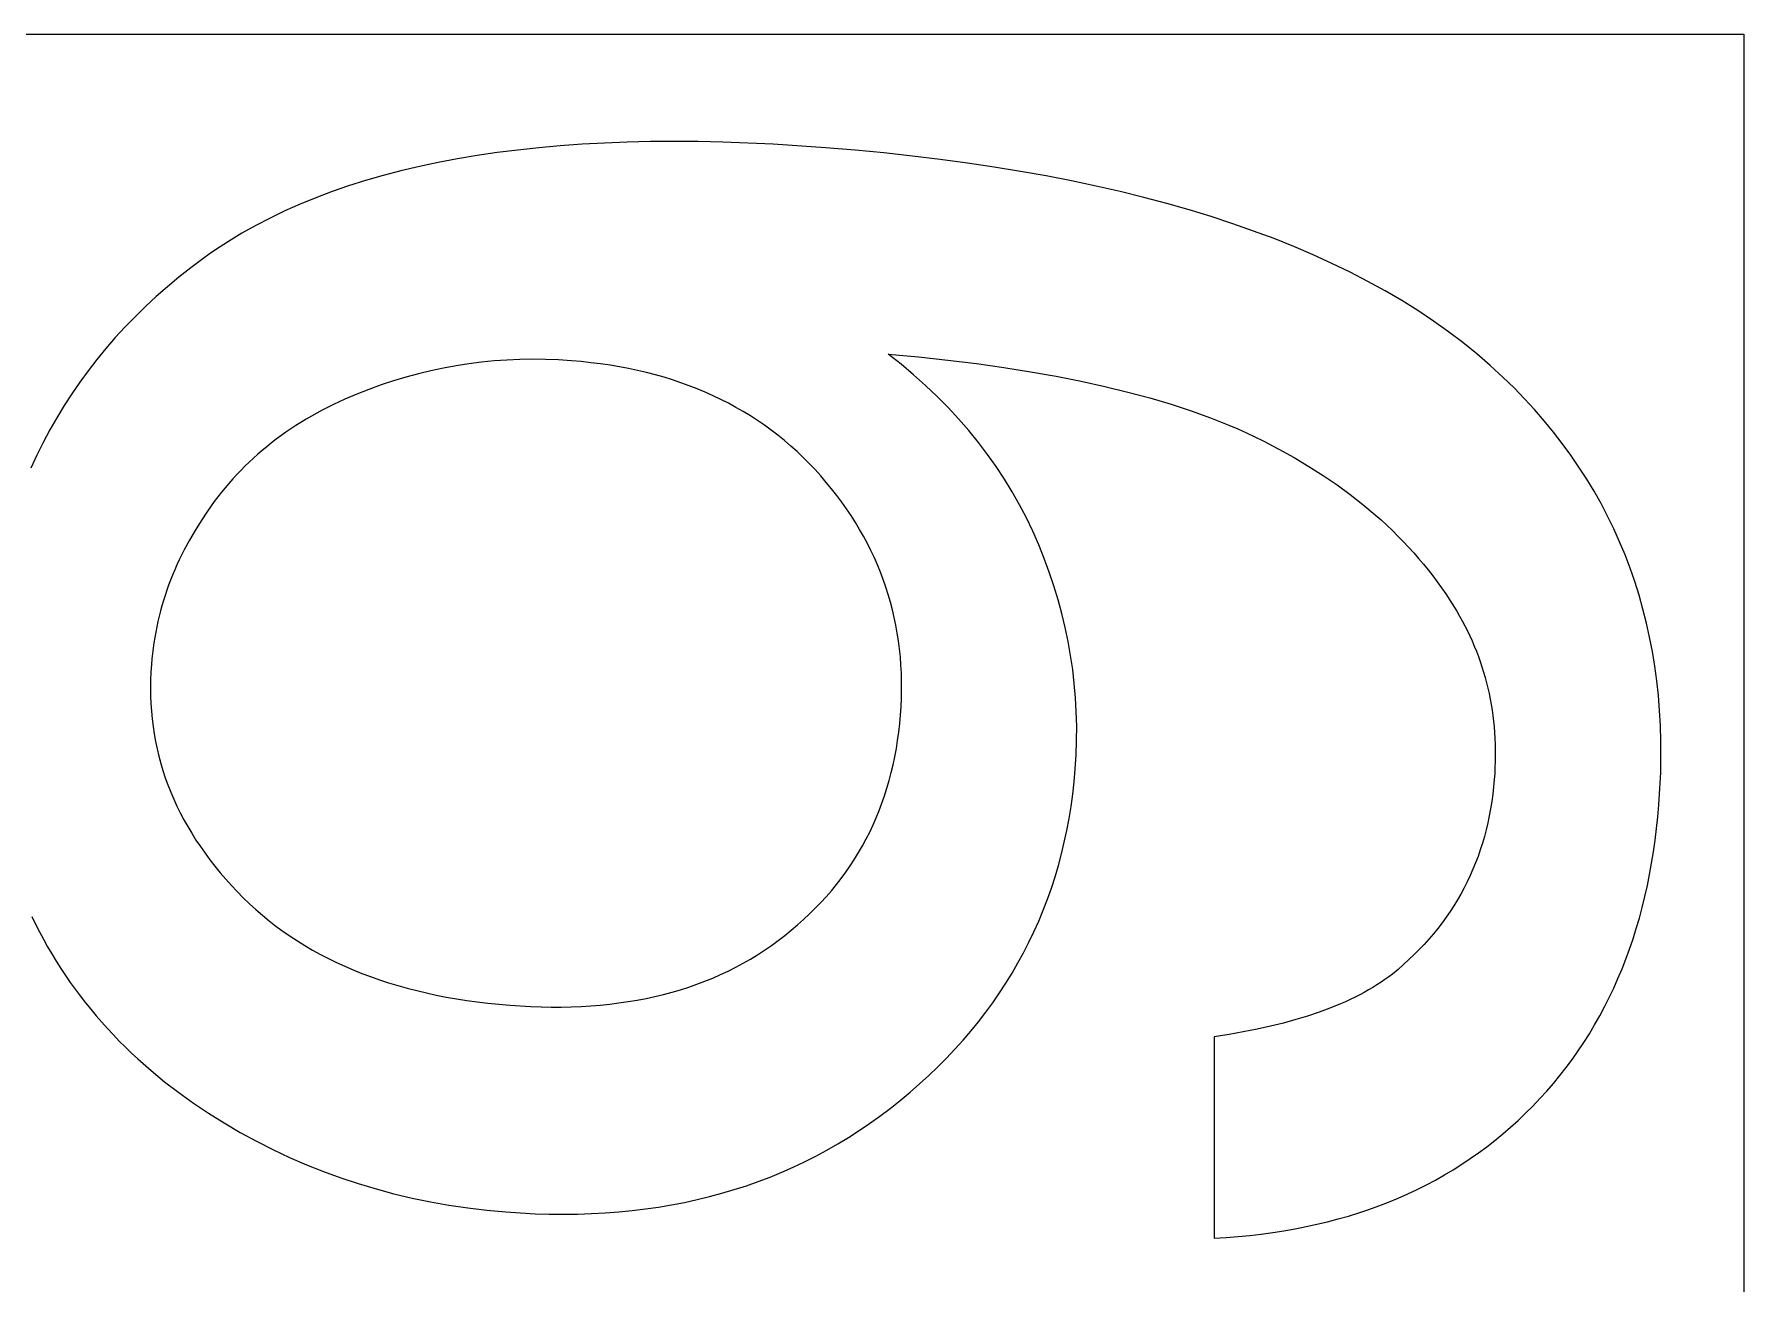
# Model space of a CAD drawing. Extents: x -16189 to 5251, y 3521 to 4024.
# Drawn here: x -14142.3 to -14090.4, y 3765.1 to 3803.1 of the extents above; entities that cross this region are included whole.
import ezdxf

# ---------------------------------------------------------------- set-up
doc = ezdxf.new("R2010")
doc.units = 0
doc.layers.add('LAYER_03', color=7, linetype='CONTINUOUS')

msp = doc.modelspace()

# ---------------------------------------------------------------- linework, layer by layer
at = {"layer": 'LAYER_03'}
for p, q in [((-14127.925, 3793.214), (-14128.312, 3793.186)), ((-14127.535, 3793.231), (-14127.925, 3793.214)), ((-14127.145, 3793.237), (-14127.535, 3793.231)), ((-14126.753, 3793.233), (-14127.145, 3793.237)), ((-14126.36, 3793.218), (-14126.753, 3793.233)), ((-14125.966, 3793.192), (-14126.36, 3793.218)), ((-14130.991, 3792.694), (-14131.368, 3792.581)), ((-14130.612, 3792.796), (-14130.991, 3792.694)), ((-14130.232, 3792.888), (-14130.612, 3792.796)), ((-14129.851, 3792.969), (-14130.232, 3792.888)), ((-14129.468, 3793.039), (-14129.851, 3792.969)), ((-14129.084, 3793.099), (-14129.468, 3793.039)), ((-14128.699, 3793.148), (-14129.084, 3793.099)), ((-14128.312, 3793.186), (-14128.699, 3793.148)), ((-14125.666, 3793.166), (-14125.966, 3793.192)), ((-14125.371, 3793.134), (-14125.666, 3793.166)), ((-14125.079, 3793.097), (-14125.371, 3793.134)), ((-14124.792, 3793.055), (-14125.079, 3793.097)), ((-14124.509, 3793.007), (-14124.792, 3793.055)), ((-14124.229, 3792.954), (-14124.509, 3793.007)), ((-14123.954, 3792.896), (-14124.229, 3792.954)), ((-14123.683, 3792.832), (-14123.954, 3792.896)), ((-14123.416, 3792.763), (-14123.683, 3792.832)), ((-14123.153, 3792.689), (-14123.416, 3792.763)), ((-14122.894, 3792.609), (-14123.153, 3792.689)), ((-14132.488, 3792.179), (-14132.847, 3792.026)), ((-14132.119, 3792.323), (-14132.488, 3792.179)), ((-14131.744, 3792.457), (-14132.119, 3792.323)), ((-14131.368, 3792.581), (-14131.744, 3792.457)), ((-14122.639, 3792.523), (-14122.894, 3792.609)), ((-14122.388, 3792.433), (-14122.639, 3792.523)), ((-14122.142, 3792.337), (-14122.388, 3792.433)), ((-14121.899, 3792.236), (-14122.142, 3792.337)), ((-14121.66, 3792.129), (-14121.899, 3792.236)), ((-14133.535, 3791.691), (-14133.864, 3791.51)), ((-14133.196, 3791.863), (-14133.535, 3791.691)), ((-14132.847, 3792.026), (-14133.196, 3791.863)), ((-14121.426, 3792.017), (-14121.66, 3792.129)), ((-14121.195, 3791.9), (-14121.426, 3792.017)), ((-14120.969, 3791.777), (-14121.195, 3791.9)), ((-14120.746, 3791.649), (-14120.969, 3791.777)), ((-14120.528, 3791.515), (-14120.746, 3791.649)), ((-14134.491, 3791.121), (-14134.641, 3791.018)), ((-14134.338, 3791.222), (-14134.491, 3791.121)), ((-14134.182, 3791.32), (-14134.338, 3791.222)), ((-14134.024, 3791.417), (-14134.182, 3791.32)), ((-14133.864, 3791.51), (-14134.024, 3791.417)), ((-14120.313, 3791.377), (-14120.528, 3791.515)), ((-14120.103, 3791.233), (-14120.313, 3791.377)), ((-14119.897, 3791.083), (-14120.103, 3791.233)), ((-14135.078, 3790.695), (-14135.218, 3790.582)), ((-14134.935, 3790.805), (-14135.078, 3790.695)), ((-14134.789, 3790.912), (-14134.935, 3790.805)), ((-14134.641, 3791.018), (-14134.789, 3790.912)), ((-14119.695, 3790.928), (-14119.897, 3791.083)), ((-14119.497, 3790.768), (-14119.695, 3790.928)), ((-14119.303, 3790.602), (-14119.497, 3790.768)), ((-14119.113, 3790.431), (-14119.303, 3790.602)), ((-14135.754, 3790.11), (-14135.882, 3789.986)), ((-14135.624, 3790.231), (-14135.754, 3790.11)), ((-14135.491, 3790.351), (-14135.624, 3790.231)), ((-14135.356, 3790.468), (-14135.491, 3790.351)), ((-14135.218, 3790.582), (-14135.356, 3790.468)), ((-14118.927, 3790.255), (-14119.113, 3790.431)), ((-14118.745, 3790.074), (-14118.927, 3790.255)), ((-14136.25, 3789.601), (-14136.368, 3789.468)), ((-14136.13, 3789.732), (-14136.25, 3789.601)), ((-14136.007, 3789.86), (-14136.13, 3789.732)), ((-14135.882, 3789.986), (-14136.007, 3789.86)), ((-14118.567, 3789.886), (-14118.745, 3790.074)), ((-14118.393, 3789.694), (-14118.567, 3789.886)), ((-14118.225, 3789.498), (-14118.393, 3789.694)), ((-14136.706, 3789.055), (-14136.813, 3788.913)), ((-14136.595, 3789.195), (-14136.706, 3789.055)), ((-14136.483, 3789.332), (-14136.595, 3789.195)), ((-14136.368, 3789.468), (-14136.483, 3789.332)), ((-14118.062, 3789.3), (-14118.225, 3789.498)), ((-14117.905, 3789.1), (-14118.062, 3789.3)), ((-14117.755, 3788.898), (-14117.905, 3789.1)), ((-14137.02, 3788.624), (-14137.215, 3788.333)), ((-14136.813, 3788.913), (-14137.02, 3788.624)), ((-14117.61, 3788.694), (-14117.755, 3788.898)), ((-14117.471, 3788.488), (-14117.61, 3788.694)), ((-14137.398, 3788.04), (-14137.57, 3787.743)), ((-14137.215, 3788.333), (-14137.398, 3788.04)), ((-14117.338, 3788.28), (-14117.471, 3788.488)), ((-14117.212, 3788.07), (-14117.338, 3788.28)), ((-14117.091, 3787.858), (-14117.212, 3788.07)), ((-14137.57, 3787.743), (-14137.73, 3787.444)), ((-14116.976, 3787.644), (-14117.091, 3787.858)), ((-14116.868, 3787.427), (-14116.976, 3787.644)), ((-14137.948, 3786.99), (-14138.015, 3786.837)), ((-14137.879, 3787.142), (-14137.948, 3786.99)), ((-14137.73, 3787.444), (-14137.879, 3787.142)), ((-14116.765, 3787.209), (-14116.868, 3787.427)), ((-14116.668, 3786.989), (-14116.765, 3787.209)), ((-14116.577, 3786.767), (-14116.668, 3786.989)), ((-14138.14, 3786.529), (-14138.199, 3786.374)), ((-14138.079, 3786.683), (-14138.14, 3786.529)), ((-14138.015, 3786.837), (-14138.079, 3786.683)), ((-14116.493, 3786.543), (-14116.577, 3786.767)), ((-14116.414, 3786.317), (-14116.493, 3786.543)), ((-14138.306, 3786.063), (-14138.356, 3785.906)), ((-14138.254, 3786.219), (-14138.306, 3786.063)), ((-14138.199, 3786.374), (-14138.254, 3786.219)), ((-14116.341, 3786.089), (-14116.414, 3786.317)), ((-14116.275, 3785.859), (-14116.341, 3786.089)), ((-14138.486, 3785.431), (-14138.524, 3785.271)), ((-14138.446, 3785.59), (-14138.486, 3785.431)), ((-14138.402, 3785.748), (-14138.446, 3785.59)), ((-14138.356, 3785.906), (-14138.402, 3785.748)), ((-14116.214, 3785.627), (-14116.275, 3785.859)), ((-14116.159, 3785.393), (-14116.214, 3785.627)), ((-14138.591, 3784.949), (-14138.62, 3784.787)), ((-14138.559, 3785.11), (-14138.591, 3784.949)), ((-14138.524, 3785.271), (-14138.559, 3785.11)), ((-14116.11, 3785.157), (-14116.159, 3785.393)), ((-14116.068, 3784.919), (-14116.11, 3785.157)), ((-14116.031, 3784.679), (-14116.068, 3784.919)), ((-14138.669, 3784.462), (-14138.689, 3784.298)), ((-14138.646, 3784.625), (-14138.669, 3784.462)), ((-14138.62, 3784.787), (-14138.646, 3784.625)), ((-14116, 3784.437), (-14116.031, 3784.679)), ((-14115.975, 3784.192), (-14116, 3784.437)), ((-14138.721, 3783.968), (-14138.737, 3783.727)), ((-14138.707, 3784.133), (-14138.721, 3783.968)), ((-14138.689, 3784.298), (-14138.707, 3784.133)), ((-14115.957, 3783.946), (-14115.975, 3784.192)), ((-14115.944, 3783.698), (-14115.957, 3783.946)), ((-14138.746, 3783.487), (-14138.75, 3783.249)), ((-14138.737, 3783.727), (-14138.746, 3783.487)), ((-14115.937, 3783.448), (-14115.944, 3783.698)), ((-14115.937, 3783.196), (-14115.937, 3783.448)), ((-14138.75, 3783.249), (-14138.747, 3783.013)), ((-14138.747, 3783.013), (-14138.737, 3782.778)), ((-14115.953, 3782.686), (-14115.942, 3782.942)), ((-14115.942, 3782.942), (-14115.937, 3783.196)), ((-14138.737, 3782.778), (-14138.722, 3782.545)), ((-14138.722, 3782.545), (-14138.7, 3782.314)), ((-14138.7, 3782.314), (-14138.672, 3782.084)), ((-14115.994, 3782.168), (-14115.97, 3782.428)), ((-14115.97, 3782.428), (-14115.953, 3782.686)), ((-14138.672, 3782.084), (-14138.638, 3781.856)), ((-14138.638, 3781.856), (-14138.597, 3781.629)), ((-14116.057, 3781.659), (-14116.022, 3781.912)), ((-14116.022, 3781.912), (-14115.994, 3782.168)), ((-14138.597, 3781.629), (-14138.55, 3781.404)), ((-14138.55, 3781.404), (-14138.497, 3781.181)), ((-14116.142, 3781.162), (-14116.097, 3781.409)), ((-14116.097, 3781.409), (-14116.057, 3781.659)), ((-14138.497, 3781.181), (-14138.437, 3780.96)), ((-14138.437, 3780.96), (-14138.372, 3780.74)), ((-14138.372, 3780.74), (-14138.3, 3780.522)), ((-14116.25, 3780.679), (-14116.194, 3780.919)), ((-14116.194, 3780.919), (-14116.142, 3781.162)), ((-14138.3, 3780.522), (-14138.221, 3780.305)), ((-14138.221, 3780.305), (-14138.137, 3780.09)), ((-14116.381, 3780.208), (-14116.313, 3780.442)), ((-14116.313, 3780.442), (-14116.25, 3780.679)), ((-14138.137, 3780.09), (-14138.046, 3779.877)), ((-14138.046, 3779.877), (-14137.949, 3779.665)), ((-14116.618, 3779.527), (-14116.533, 3779.751)), ((-14116.533, 3779.751), (-14116.454, 3779.978)), ((-14116.454, 3779.978), (-14116.381, 3780.208)), ((-14137.949, 3779.665), (-14137.846, 3779.455)), ((-14137.846, 3779.455), (-14137.736, 3779.247)), ((-14137.736, 3779.247), (-14137.62, 3779.04)), ((-14116.804, 3779.088), (-14116.708, 3779.306)), ((-14116.708, 3779.306), (-14116.618, 3779.527)), ((-14137.62, 3779.04), (-14137.498, 3778.835)), ((-14137.498, 3778.835), (-14137.369, 3778.632)), ((-14117.125, 3778.456), (-14117.013, 3778.663)), ((-14117.013, 3778.663), (-14116.906, 3778.874)), ((-14116.906, 3778.874), (-14116.804, 3779.088)), ((-14137.369, 3778.632), (-14137.235, 3778.43)), ((-14137.235, 3778.43), (-14137.094, 3778.23)), ((-14137.094, 3778.23), (-14136.946, 3778.031)), ((-14117.367, 3778.05), (-14117.244, 3778.251)), ((-14117.244, 3778.251), (-14117.125, 3778.456)), ((-14136.946, 3778.031), (-14136.793, 3777.834)), ((-14136.793, 3777.834), (-14136.633, 3777.639)), ((-14136.633, 3777.639), (-14136.467, 3777.446)), ((-14117.772, 3777.466), (-14117.632, 3777.657)), ((-14117.632, 3777.657), (-14117.497, 3777.852)), ((-14117.497, 3777.852), (-14117.367, 3778.05)), ((-14136.467, 3777.446), (-14136.295, 3777.254)), ((-14136.295, 3777.254), (-14136.116, 3777.063)), ((-14118.07, 3777.092), (-14117.919, 3777.277)), ((-14117.919, 3777.277), (-14117.772, 3777.466)), ((-14136.116, 3777.063), (-14135.932, 3776.877)), ((-14135.932, 3776.877), (-14135.743, 3776.695)), ((-14135.743, 3776.695), (-14135.549, 3776.518)), ((-14118.559, 3776.557), (-14118.391, 3776.732)), ((-14118.391, 3776.732), (-14118.228, 3776.91)), ((-14118.228, 3776.91), (-14118.07, 3777.092)), ((-14135.549, 3776.518), (-14135.35, 3776.347)), ((-14135.35, 3776.347), (-14135.147, 3776.18)), ((-14135.147, 3776.18), (-14134.939, 3776.019)), ((-14119.098, 3776.05), (-14118.913, 3776.216)), ((-14118.913, 3776.216), (-14118.733, 3776.384)), ((-14118.733, 3776.384), (-14118.559, 3776.557)), ((-14134.939, 3776.019), (-14134.726, 3775.862)), ((-14134.726, 3775.862), (-14134.508, 3775.711)), ((-14134.508, 3775.711), (-14134.285, 3775.565)), ((-14134.285, 3775.565), (-14134.058, 3775.424)), ((-14119.892, 3775.425), (-14119.687, 3775.574)), ((-14119.687, 3775.574), (-14119.486, 3775.729)), ((-14119.486, 3775.729), (-14119.289, 3775.888)), ((-14119.289, 3775.888), (-14119.098, 3776.05)), ((-14134.058, 3775.424), (-14133.826, 3775.288)), ((-14133.826, 3775.288), (-14133.589, 3775.158)), ((-14133.589, 3775.158), (-14133.347, 3775.032)), ((-14133.347, 3775.032), (-14133.1, 3774.911)), ((-14120.53, 3775.013), (-14120.314, 3775.144)), ((-14120.314, 3775.144), (-14120.101, 3775.282)), ((-14120.101, 3775.282), (-14119.892, 3775.425)), ((-14133.1, 3774.911), (-14132.849, 3774.796)), ((-14132.849, 3774.796), (-14132.593, 3774.685)), ((-14132.593, 3774.685), (-14132.332, 3774.58)), ((-14132.332, 3774.58), (-14132.066, 3774.48)), ((-14121.671, 3774.439), (-14121.436, 3774.542)), ((-14121.436, 3774.542), (-14121.203, 3774.651)), ((-14121.203, 3774.651), (-14120.975, 3774.766)), ((-14120.975, 3774.766), (-14120.751, 3774.886)), ((-14120.751, 3774.886), (-14120.53, 3775.013)), ((-14132.066, 3774.48), (-14131.795, 3774.385)), ((-14131.795, 3774.385), (-14131.52, 3774.295)), ((-14131.52, 3774.295), (-14131.239, 3774.21)), ((-14131.239, 3774.21), (-14130.954, 3774.13)), ((-14130.954, 3774.13), (-14130.664, 3774.055)), ((-14130.664, 3774.055), (-14130.37, 3773.986)), ((-14130.37, 3773.986), (-14130.07, 3773.921)), ((-14123.168, 3773.94), (-14122.909, 3774.009)), ((-14122.909, 3774.009), (-14122.654, 3774.083)), ((-14122.654, 3774.083), (-14122.403, 3774.164)), ((-14122.403, 3774.164), (-14122.155, 3774.25)), ((-14122.155, 3774.25), (-14121.911, 3774.342)), ((-14121.911, 3774.342), (-14121.671, 3774.439)), ((-14130.07, 3773.921), (-14129.766, 3773.862)), ((-14129.766, 3773.862), (-14129.457, 3773.808)), ((-14129.457, 3773.808), (-14129.143, 3773.759)), ((-14129.143, 3773.759), (-14128.824, 3773.714)), ((-14128.824, 3773.714), (-14128.501, 3773.675)), ((-14128.501, 3773.675), (-14127.839, 3773.613)), ((-14127.839, 3773.613), (-14127.201, 3773.574)), ((-14127.201, 3773.574), (-14126.888, 3773.563)), ((-14126.888, 3773.563), (-14126.579, 3773.557)), ((-14126.579, 3773.557), (-14126.273, 3773.558)), ((-14126.273, 3773.558), (-14125.972, 3773.564)), ((-14125.972, 3773.564), (-14125.674, 3773.576)), ((-14125.674, 3773.576), (-14125.38, 3773.594)), ((-14125.38, 3773.594), (-14125.09, 3773.617)), ((-14125.09, 3773.617), (-14124.804, 3773.646)), ((-14124.804, 3773.646), (-14124.522, 3773.681)), ((-14124.522, 3773.681), (-14124.243, 3773.721)), ((-14124.243, 3773.721), (-14123.969, 3773.767)), ((-14123.969, 3773.767), (-14123.698, 3773.819)), ((-14123.698, 3773.819), (-14123.431, 3773.876)), ((-14123.431, 3773.876), (-14123.168, 3773.94))]:
    msp.add_line(p, q, dxfattribs=at)
msp.add_lwpolyline([(-14247.739, 3661.625), (-14247.386, 3666.035), (-14247.044, 3670.445), (-14246.711, 3674.857), (-14246.389, 3679.269), (-14245.774, 3688.096), (-14245.197, 3696.927), (-14244.657, 3705.761), (-14244.152, 3714.598), (-14243.682, 3723.438), (-14243.244, 3732.281), (-14242.837, 3741.126), (-14242.461, 3749.975), (-14242.113, 3758.826), (-14241.792, 3767.679), (-14241.497, 3776.535), (-14241.226, 3785.393), (-14240.979, 3794.252), (-14240.753, 3803.114), (-14090.357, 3803.114), (-14090.357, 3571.114, -0.414214)], format="xyb", dxfattribs=at)
msp.add_lwpolyline([(-14142.359, 3776.305), (-14142.245, 3776.073), (-14142.126, 3775.843), (-14142.004, 3775.615), (-14141.877, 3775.391), (-14141.747, 3775.169), (-14141.613, 3774.949), (-14141.475, 3774.733), (-14141.333, 3774.519), (-14141.187, 3774.307), (-14141.037, 3774.099), (-14140.884, 3773.893), (-14140.726, 3773.689), (-14140.565, 3773.489), (-14140.399, 3773.291), (-14140.23, 3773.095), (-14140.056, 3772.903), (-14139.879, 3772.713), (-14139.698, 3772.525), (-14139.513, 3772.341), (-14139.324, 3772.159), (-14139.131, 3771.979), (-14138.734, 3771.628), (-14138.321, 3771.288), (-14137.892, 3770.959), (-14137.448, 3770.64), (-14136.988, 3770.332), (-14136.512, 3770.035), (-14136.025, 3769.75), (-14135.532, 3769.481), (-14135.032, 3769.228), (-14134.526, 3768.99), (-14134.014, 3768.767), (-14133.495, 3768.559), (-14132.97, 3768.367), (-14132.438, 3768.191), (-14131.9, 3768.029), (-14131.356, 3767.883), (-14130.805, 3767.753), (-14130.248, 3767.638), (-14129.684, 3767.538), (-14129.114, 3767.454), (-14128.537, 3767.385), (-14127.954, 3767.331), (-14127.511, 3767.301), (-14127.071, 3767.279), (-14126.637, 3767.266), (-14126.206, 3767.262), (-14125.78, 3767.267), (-14125.359, 3767.28), (-14124.942, 3767.303), (-14124.53, 3767.334), (-14124.122, 3767.374), (-14123.719, 3767.422), (-14123.32, 3767.48), (-14122.926, 3767.546), (-14122.536, 3767.621), (-14122.15, 3767.705), (-14121.769, 3767.798), (-14121.393, 3767.899), (-14121.021, 3768.01), (-14120.653, 3768.129), (-14120.29, 3768.257), (-14119.932, 3768.393), (-14119.578, 3768.539), (-14119.228, 3768.693), (-14118.883, 3768.856), (-14118.543, 3769.028), (-14118.207, 3769.209), (-14117.875, 3769.398), (-14117.548, 3769.596), (-14117.226, 3769.803), (-14116.908, 3770.019), (-14116.594, 3770.244), (-14116.285, 3770.477), (-14115.98, 3770.719), (-14115.682, 3770.968), (-14115.392, 3771.221), (-14115.111, 3771.478), (-14114.839, 3771.74), (-14114.575, 3772.006), (-14114.319, 3772.276), (-14114.072, 3772.55), (-14113.833, 3772.828), (-14113.603, 3773.111), (-14113.382, 3773.398), (-14113.169, 3773.689), (-14112.964, 3773.984), (-14112.768, 3774.284), (-14112.581, 3774.588), (-14112.402, 3774.896), (-14112.232, 3775.208), (-14112.07, 3775.525), (-14111.916, 3775.846), (-14111.772, 3776.171), (-14111.635, 3776.5), (-14111.507, 3776.833), (-14111.388, 3777.171), (-14111.277, 3777.513), (-14111.175, 3777.86), (-14111.081, 3778.21), (-14110.996, 3778.565), (-14110.919, 3778.924), (-14110.851, 3779.287), (-14110.791, 3779.654), (-14110.74, 3780.026), (-14110.697, 3780.402), (-14110.663, 3780.782), (-14110.636, 3781.219), (-14110.621, 3781.654), (-14110.619, 3782.088), (-14110.63, 3782.521), (-14110.654, 3782.952), (-14110.691, 3783.382), (-14110.741, 3783.81), (-14110.803, 3784.237), (-14110.879, 3784.663), (-14110.968, 3785.087), (-14111.069, 3785.51), (-14111.184, 3785.932), (-14111.311, 3786.352), (-14111.451, 3786.77), (-14111.605, 3787.188), (-14111.771, 3787.604), (-14111.95, 3788.015), (-14112.144, 3788.421), (-14112.352, 3788.819), (-14112.574, 3789.211), (-14112.811, 3789.597), (-14113.061, 3789.975), (-14113.326, 3790.347), (-14113.604, 3790.713), (-14113.897, 3791.071), (-14114.204, 3791.424), (-14114.525, 3791.769), (-14114.861, 3792.108), (-14115.21, 3792.44), (-14115.574, 3792.766), (-14115.951, 3793.085), (-14116.343, 3793.397), (-14115.423, 3793.31), (-14114.531, 3793.213), (-14113.667, 3793.105), (-14112.83, 3792.988), (-14112.022, 3792.859), (-14111.241, 3792.721), (-14110.488, 3792.572), (-14109.762, 3792.412), (-14109.065, 3792.242), (-14108.395, 3792.062), (-14107.753, 3791.872), (-14107.139, 3791.671), (-14106.552, 3791.459), (-14105.994, 3791.238), (-14105.725, 3791.123), (-14105.463, 3791.006), (-14105.208, 3790.886), (-14104.96, 3790.763), (-14104.478, 3790.511), (-14104.013, 3790.251), (-14103.564, 3789.982), (-14103.13, 3789.705), (-14102.712, 3789.42), (-14102.311, 3789.126), (-14101.925, 3788.824), (-14101.554, 3788.514), (-14101.375, 3788.355), (-14101.2, 3788.195), (-14101.029, 3788.032), (-14100.862, 3787.868), (-14100.699, 3787.701), (-14100.54, 3787.532), (-14100.384, 3787.361), (-14100.233, 3787.188), (-14100.086, 3787.013), (-14099.942, 3786.836), (-14099.803, 3786.657), (-14099.668, 3786.475), (-14099.536, 3786.292), (-14099.409, 3786.106), (-14099.285, 3785.919), (-14099.076, 3785.582), (-14098.99, 3785.434), (-14098.907, 3785.286), (-14098.827, 3785.136), (-14098.751, 3784.984), (-14098.678, 3784.832), (-14098.608, 3784.679), (-14098.542, 3784.524), (-14098.479, 3784.368), (-14098.419, 3784.211), (-14098.362, 3784.053), (-14098.309, 3783.894), (-14098.259, 3783.734), (-14098.212, 3783.572), (-14098.169, 3783.41), (-14098.129, 3783.246), (-14098.092, 3783.081), (-14098.059, 3782.915), (-14098.029, 3782.748), (-14098.002, 3782.58), (-14097.978, 3782.41), (-14097.958, 3782.239), (-14097.941, 3782.068), (-14097.927, 3781.895), (-14097.917, 3781.721), (-14097.909, 3781.546), (-14097.906, 3781.369), (-14097.905, 3781.192), (-14097.908, 3781.013), (-14097.914, 3780.833), (-14097.923, 3780.652), (-14097.936, 3780.47), (-14097.956, 3780.244), (-14097.981, 3780.021), (-14098.011, 3779.801), (-14098.046, 3779.583), (-14098.086, 3779.367), (-14098.131, 3779.155), (-14098.181, 3778.945), (-14098.236, 3778.737), (-14098.296, 3778.533), (-14098.36, 3778.331), (-14098.43, 3778.131), (-14098.504, 3777.935), (-14098.584, 3777.741), (-14098.668, 3777.549), (-14098.757, 3777.361), (-14098.852, 3777.175), (-14098.951, 3776.991), (-14099.055, 3776.81), (-14099.164, 3776.632), (-14099.278, 3776.457), (-14099.397, 3776.284), (-14099.521, 3776.114), (-14099.65, 3775.946), (-14099.783, 3775.782), (-14099.922, 3775.619), (-14100.066, 3775.46), (-14100.214, 3775.303), (-14100.367, 3775.149), (-14100.526, 3774.997), (-14100.689, 3774.848), (-14100.857, 3774.702), (-14101.031, 3774.559), (-14101.142, 3774.474), (-14101.257, 3774.391), (-14101.375, 3774.31), (-14101.498, 3774.23), (-14101.624, 3774.152), (-14101.754, 3774.075), (-14101.887, 3774), (-14102.024, 3773.927), (-14102.166, 3773.855), (-14102.31, 3773.785), (-14102.459, 3773.717), (-14102.611, 3773.65), (-14102.927, 3773.522), (-14103.258, 3773.4), (-14103.604, 3773.284), (-14103.965, 3773.175), (-14104.34, 3773.072), (-14104.731, 3772.976), (-14105.137, 3772.887), (-14105.558, 3772.804), (-14105.993, 3772.727), (-14106.444, 3772.657), (-14106.444, 3766.538), (-14106.08, 3766.559), (-14105.719, 3766.587), (-14105.364, 3766.621), (-14105.013, 3766.661), (-14104.666, 3766.708), (-14104.323, 3766.76), (-14103.986, 3766.819), (-14103.652, 3766.885), (-14103.323, 3766.956), (-14102.999, 3767.034), (-14102.679, 3767.118), (-14102.363, 3767.208), (-14102.052, 3767.305), (-14101.745, 3767.408), (-14101.443, 3767.517), (-14101.145, 3767.632), (-14100.852, 3767.753), (-14100.563, 3767.881), (-14100.278, 3768.015), (-14099.998, 3768.156), (-14099.723, 3768.302), (-14099.452, 3768.455), (-14099.185, 3768.614), (-14098.923, 3768.78), (-14098.665, 3768.951), (-14098.412, 3769.129), (-14098.163, 3769.313), (-14097.919, 3769.504), (-14097.679, 3769.7), (-14097.443, 3769.903), (-14097.212, 3770.112), (-14096.986, 3770.328), (-14096.764, 3770.549), (-14096.549, 3770.774), (-14096.34, 3771.004), (-14096.137, 3771.239), (-14095.94, 3771.479), (-14095.749, 3771.723), (-14095.565, 3771.972), (-14095.386, 3772.225), (-14095.214, 3772.483), (-14095.048, 3772.746), (-14094.887, 3773.013), (-14094.733, 3773.285), (-14094.585, 3773.562), (-14094.444, 3773.844), (-14094.308, 3774.13), (-14094.178, 3774.42), (-14094.055, 3774.715), (-14093.937, 3775.015), (-14093.826, 3775.32), (-14093.721, 3775.629), (-14093.622, 3775.943), (-14093.529, 3776.262), (-14093.442, 3776.585), (-14093.362, 3776.913), (-14093.287, 3777.245), (-14093.219, 3777.583), (-14093.156, 3777.924), (-14093.1, 3778.271), (-14093.05, 3778.622), (-14093.006, 3778.978), (-14092.968, 3779.338), (-14092.936, 3779.703), (-14092.903, 3780.193), (-14092.882, 3780.678), (-14092.873, 3781.157), (-14092.875, 3781.631), (-14092.889, 3782.099), (-14092.914, 3782.562), (-14092.952, 3783.019), (-14093, 3783.471), (-14093.061, 3783.918), (-14093.133, 3784.359), (-14093.217, 3784.794), (-14093.312, 3785.224), (-14093.419, 3785.649), (-14093.538, 3786.069), (-14093.668, 3786.483), (-14093.81, 3786.891), (-14093.963, 3787.294), (-14094.129, 3787.692), (-14094.305, 3788.084), (-14094.494, 3788.471), (-14094.694, 3788.852), (-14094.906, 3789.228), (-14095.129, 3789.598), (-14095.364, 3789.963), (-14095.611, 3790.323), (-14095.869, 3790.677), (-14096.139, 3791.026), (-14096.421, 3791.369), (-14096.714, 3791.707), (-14097.019, 3792.04), (-14097.336, 3792.367), (-14097.664, 3792.688), (-14098.056, 3793.049), (-14098.464, 3793.401), (-14098.888, 3793.743), (-14099.329, 3794.076), (-14099.786, 3794.4), (-14100.259, 3794.715), (-14100.748, 3795.021), (-14101.253, 3795.317), (-14101.775, 3795.604), (-14102.313, 3795.882), (-14102.867, 3796.151), (-14103.437, 3796.41), (-14104.023, 3796.661), (-14104.626, 3796.902), (-14105.245, 3797.134), (-14105.88, 3797.356), (-14106.531, 3797.57), (-14107.199, 3797.774), (-14107.882, 3797.969), (-14108.582, 3798.155), (-14109.298, 3798.331), (-14110.031, 3798.499), (-14110.779, 3798.657), (-14111.544, 3798.806), (-14112.325, 3798.945), (-14113.122, 3799.076), (-14113.936, 3799.197), (-14114.765, 3799.309), (-14115.611, 3799.412), (-14116.473, 3799.506), (-14117.352, 3799.59), (-14118.246, 3799.665), (-14119.833, 3799.77), (-14121.366, 3799.833), (-14122.112, 3799.849), (-14122.845, 3799.854), (-14123.564, 3799.849), (-14124.27, 3799.833), (-14124.962, 3799.807), (-14125.641, 3799.77), (-14126.306, 3799.722), (-14126.958, 3799.664), (-14127.597, 3799.595), (-14128.221, 3799.516), (-14128.833, 3799.427), (-14129.43, 3799.326), (-14130.015, 3799.216), (-14130.585, 3799.094), (-14131.143, 3798.963), (-14131.687, 3798.82), (-14132.217, 3798.667), (-14132.734, 3798.504), (-14133.237, 3798.33), (-14133.727, 3798.145), (-14134.203, 3797.95), (-14134.666, 3797.745), (-14135.115, 3797.529), (-14135.551, 3797.302), (-14135.973, 3797.065), (-14136.382, 3796.817), (-14136.777, 3796.559), (-14136.97, 3796.426), (-14137.159, 3796.29), (-14137.529, 3796.013), (-14137.888, 3795.729), (-14138.237, 3795.439), (-14138.575, 3795.143), (-14138.903, 3794.84), (-14139.22, 3794.531), (-14139.526, 3794.215), (-14139.822, 3793.894), (-14140.107, 3793.565), (-14140.382, 3793.231), (-14140.646, 3792.89), (-14140.9, 3792.543), (-14141.143, 3792.189), (-14141.376, 3791.829), (-14141.598, 3791.462), (-14141.809, 3791.09), (-14142.01, 3790.711), (-14142.201, 3790.325), (-14142.381, 3789.933)], dxfattribs=at)

doc.saveas('drawing.dxf')
